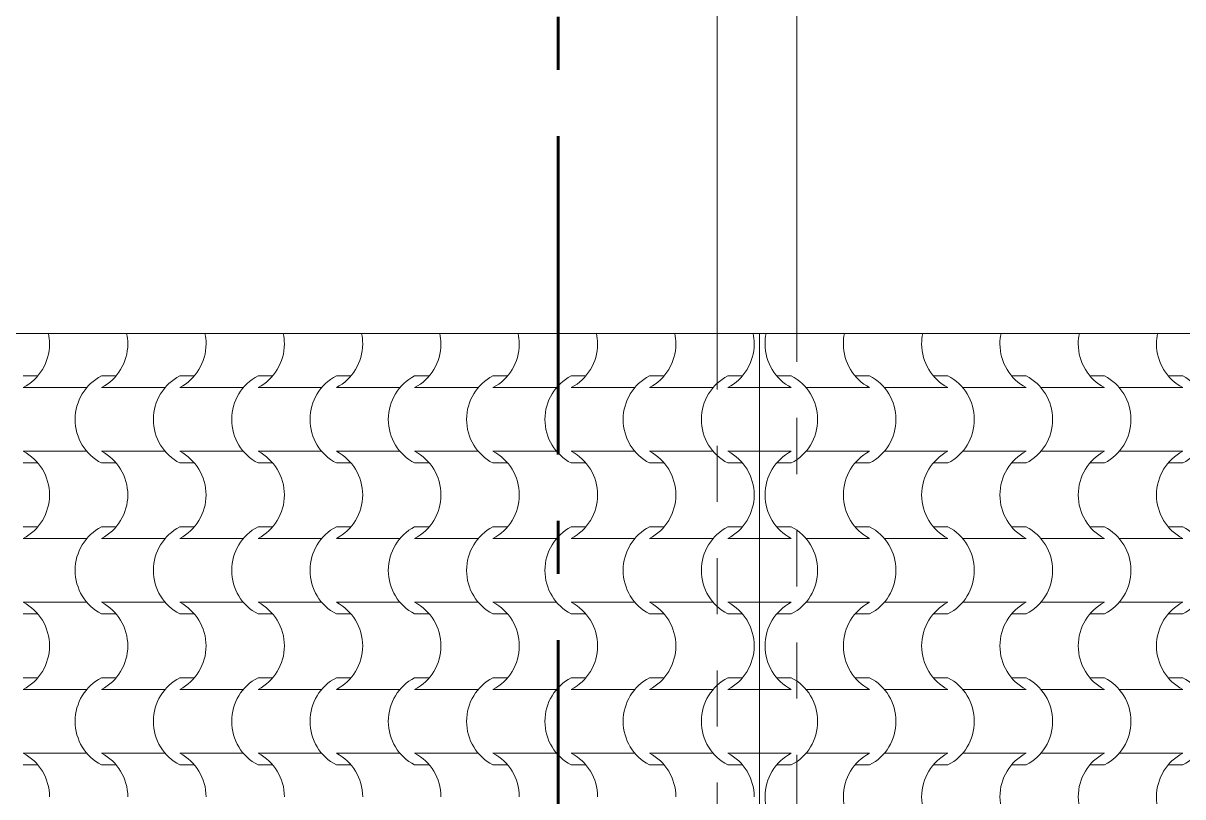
# Model space of a CAD drawing. Header units: metres. Extents: x -41 to 412, y -15 to 25.
# Drawn here: x 135.941 to 138.128, y 17.034 to 18.492 of the extents above; entities that cross this region are included whole.
import ezdxf

# ---------------------------------------------------------------- set-up
doc = ezdxf.new("R2010")
doc.units = ezdxf.units.M
doc.header["$MEASUREMENT"] = 0
doc.linetypes.add('Dashed', pattern=[0.211667, 0.105833, -0.105833])
doc.linetypes.add('Linea punta', pattern=[0.85, 0.6, -0.125, 0, -0.125])
for name, color, linetype in [('2D Drafting - General', 7, 'Continuous'), ('Marker - Section', 7, 'Continuous'), ('Shell - Roof', 7, 'Continuous')]:
    doc.layers.add(name, color=color, linetype=linetype)

# ---------------------------------------------------------------- blocks, each defined once
blk = doc.blocks.new('*X47', base_point=(152.192, 0))
at = {"layer": 'Shell - Roof', "color": 23, "linetype": 'Continuous', "lineweight": 13, "true_color": 0xbf8080}
for p, q in [((135.9686, 17.8269), (135.9411, 17.8269)), ((136.1162, 17.8269), (136.0887, 17.8269)), ((136.2639, 17.8269), (136.2363, 17.8269)), ((136.4115, 17.8269), (136.384, 17.8269)), ((136.5591, 17.8269), (136.5316, 17.8269)), ((136.7068, 17.8269), (136.6792, 17.8269)), ((136.8544, 17.8269), (136.8269, 17.8269)), ((137.002, 17.8269), (136.9745, 17.8269)), ((137.1497, 17.8269), (137.1221, 17.8269)), ((137.2973, 17.8269), (137.2698, 17.8269)), ((136.0009, 17.8049), (135.9411, 17.8049)), ((136.0608, 17.8049), (136.0009, 17.8049)), ((136.1486, 17.8049), (136.0887, 17.8049)), ((136.2085, 17.8049), (136.1486, 17.8049)), ((136.2962, 17.8049), (136.2363, 17.8049)), ((136.3561, 17.8049), (136.2962, 17.8049)), ((136.4438, 17.8049), (136.384, 17.8049)), ((136.5037, 17.8049), (136.4438, 17.8049)), ((136.5915, 17.8049), (136.5316, 17.8049)), ((136.6514, 17.8049), (136.5915, 17.8049)), ((136.7391, 17.8049), (136.6792, 17.8049)), ((136.799, 17.8049), (136.7391, 17.8049)), ((136.8867, 17.8049), (136.8269, 17.8049)), ((136.9466, 17.8049), (136.8867, 17.8049)), ((137.0344, 17.8049), (136.9745, 17.8049)), ((137.0943, 17.8049), (137.0344, 17.8049)), ((137.182, 17.8049), (137.1221, 17.8049)), ((137.2419, 17.8049), (137.182, 17.8049)), ((137.3296, 17.8049), (137.2698, 17.8049)), ((136.0009, 17.6847), (135.9411, 17.6847)), ((136.0608, 17.6847), (136.0009, 17.6847)), ((136.1486, 17.6847), (136.0887, 17.6847)), ((136.2085, 17.6847), (136.1486, 17.6847)), ((136.2962, 17.6847), (136.2363, 17.6847)), ((136.3561, 17.6847), (136.2962, 17.6847)), ((136.4438, 17.6847), (136.384, 17.6847)), ((136.5037, 17.6847), (136.4438, 17.6847)), ((136.5915, 17.6847), (136.5316, 17.6847)), ((136.6514, 17.6847), (136.5915, 17.6847)), ((136.7391, 17.6847), (136.6792, 17.6847)), ((136.799, 17.6847), (136.7391, 17.6847)), ((136.8867, 17.6847), (136.8269, 17.6847)), ((136.9466, 17.6847), (136.8867, 17.6847)), ((137.0344, 17.6847), (136.9745, 17.6847)), ((137.0943, 17.6847), (137.0344, 17.6847)), ((137.182, 17.6847), (137.1221, 17.6847)), ((137.2419, 17.6847), (137.182, 17.6847)), ((137.3296, 17.6847), (137.2698, 17.6847)), ((135.9686, 17.6627), (135.9411, 17.6627)), ((136.1162, 17.6627), (136.0887, 17.6627)), ((136.2639, 17.6627), (136.2363, 17.6627)), ((136.4115, 17.6627), (136.384, 17.6627)), ((136.5591, 17.6627), (136.5316, 17.6627)), ((136.7068, 17.6627), (136.6792, 17.6627)), ((136.8544, 17.6627), (136.8269, 17.6627)), ((137.002, 17.6627), (136.9745, 17.6627)), ((137.1497, 17.6627), (137.1221, 17.6627)), ((137.2973, 17.6627), (137.2698, 17.6627)), ((135.9686, 17.5424), (135.9411, 17.5424)), ((136.1162, 17.5424), (136.0887, 17.5424)), ((136.2639, 17.5424), (136.2363, 17.5424)), ((136.4115, 17.5424), (136.384, 17.5424)), ((136.5591, 17.5424), (136.5316, 17.5424)), ((136.7068, 17.5424), (136.6792, 17.5424)), ((136.8544, 17.5424), (136.8269, 17.5424)), ((137.002, 17.5424), (136.9745, 17.5424)), ((137.1497, 17.5424), (137.1221, 17.5424)), ((137.2973, 17.5424), (137.2698, 17.5424)), ((136.0009, 17.5204), (135.9411, 17.5204)), ((136.0608, 17.5204), (136.0009, 17.5204)), ((136.1486, 17.5204), (136.0887, 17.5204)), ((136.2085, 17.5204), (136.1486, 17.5204)), ((136.2962, 17.5204), (136.2363, 17.5204)), ((136.3561, 17.5204), (136.2962, 17.5204)), ((136.4438, 17.5204), (136.384, 17.5204)), ((136.5037, 17.5204), (136.4438, 17.5204)), ((136.5915, 17.5204), (136.5316, 17.5204)), ((136.6514, 17.5204), (136.5915, 17.5204)), ((136.7391, 17.5204), (136.6792, 17.5204)), ((136.799, 17.5204), (136.7391, 17.5204)), ((136.8867, 17.5204), (136.8269, 17.5204)), ((136.9466, 17.5204), (136.8867, 17.5204)), ((137.0344, 17.5204), (136.9745, 17.5204)), ((137.0943, 17.5204), (137.0344, 17.5204)), ((137.182, 17.5204), (137.1221, 17.5204)), ((137.2419, 17.5204), (137.182, 17.5204)), ((137.3296, 17.5204), (137.2698, 17.5204)), ((136.0009, 17.4002), (135.9411, 17.4002)), ((136.0608, 17.4002), (136.0009, 17.4002)), ((136.1486, 17.4002), (136.0887, 17.4002)), ((136.2085, 17.4002), (136.1486, 17.4002)), ((136.2962, 17.4002), (136.2363, 17.4002)), ((136.3561, 17.4002), (136.2962, 17.4002)), ((136.4438, 17.4002), (136.384, 17.4002)), ((136.5037, 17.4002), (136.4438, 17.4002)), ((136.5915, 17.4002), (136.5316, 17.4002)), ((136.6514, 17.4002), (136.5915, 17.4002)), ((136.7391, 17.4002), (136.6792, 17.4002)), ((136.799, 17.4002), (136.7391, 17.4002)), ((136.8867, 17.4002), (136.8269, 17.4002)), ((136.9466, 17.4002), (136.8867, 17.4002)), ((137.0344, 17.4002), (136.9745, 17.4002)), ((137.0943, 17.4002), (137.0344, 17.4002)), ((137.182, 17.4002), (137.1221, 17.4002)), ((137.2419, 17.4002), (137.182, 17.4002)), ((137.3296, 17.4002), (137.2698, 17.4002)), ((135.9686, 17.3782), (135.9411, 17.3782)), ((136.1162, 17.3782), (136.0887, 17.3782)), ((136.2639, 17.3782), (136.2363, 17.3782)), ((136.4115, 17.3782), (136.384, 17.3782)), ((136.5591, 17.3782), (136.5316, 17.3782)), ((136.7068, 17.3782), (136.6792, 17.3782)), ((136.8544, 17.3782), (136.8269, 17.3782)), ((137.002, 17.3782), (136.9745, 17.3782)), ((137.1497, 17.3782), (137.1221, 17.3782)), ((137.2973, 17.3782), (137.2698, 17.3782)), ((135.9686, 17.258), (135.9411, 17.258)), ((136.1162, 17.258), (136.0887, 17.258)), ((136.2639, 17.258), (136.2363, 17.258)), ((136.4115, 17.258), (136.384, 17.258)), ((136.5591, 17.258), (136.5316, 17.258)), ((136.7068, 17.258), (136.6792, 17.258)), ((136.8544, 17.258), (136.8269, 17.258)), ((137.002, 17.258), (136.9745, 17.258)), ((137.1497, 17.258), (137.1221, 17.258)), ((137.2973, 17.258), (137.2698, 17.258)), ((136.0009, 17.2359), (135.9411, 17.2359)), ((136.0608, 17.2359), (136.0009, 17.2359)), ((136.1486, 17.2359), (136.0887, 17.2359)), ((136.2085, 17.2359), (136.1486, 17.2359)), ((136.2962, 17.2359), (136.2363, 17.2359)), ((136.3561, 17.2359), (136.2962, 17.2359)), ((136.4438, 17.2359), (136.384, 17.2359)), ((136.5037, 17.2359), (136.4438, 17.2359)), ((136.5915, 17.2359), (136.5316, 17.2359)), ((136.6514, 17.2359), (136.5915, 17.2359)), ((136.7391, 17.2359), (136.6792, 17.2359)), ((136.799, 17.2359), (136.7391, 17.2359)), ((136.8867, 17.2359), (136.8269, 17.2359)), ((136.9466, 17.2359), (136.8867, 17.2359)), ((137.0344, 17.2359), (136.9745, 17.2359)), ((137.0943, 17.2359), (137.0344, 17.2359)), ((137.182, 17.2359), (137.1221, 17.2359)), ((137.2419, 17.2359), (137.182, 17.2359)), ((137.3296, 17.2359), (137.2698, 17.2359)), ((136.0009, 17.1157), (135.9411, 17.1157)), ((136.0608, 17.1157), (136.0009, 17.1157)), ((136.1486, 17.1157), (136.0887, 17.1157)), ((136.2085, 17.1157), (136.1486, 17.1157)), ((136.2962, 17.1157), (136.2363, 17.1157)), ((136.3561, 17.1157), (136.2962, 17.1157)), ((136.4438, 17.1157), (136.384, 17.1157)), ((136.5037, 17.1157), (136.4438, 17.1157)), ((136.5915, 17.1157), (136.5316, 17.1157)), ((136.6514, 17.1157), (136.5915, 17.1157)), ((136.7391, 17.1157), (136.6792, 17.1157)), ((136.799, 17.1157), (136.7391, 17.1157)), ((136.8867, 17.1157), (136.8269, 17.1157)), ((136.9466, 17.1157), (136.8867, 17.1157)), ((137.0344, 17.1157), (136.9745, 17.1157)), ((137.0943, 17.1157), (137.0344, 17.1157)), ((137.182, 17.1157), (137.1221, 17.1157)), ((137.2419, 17.1157), (137.182, 17.1157)), ((137.3296, 17.1157), (137.2698, 17.1157)), ((135.9686, 17.0937), (135.9411, 17.0937)), ((136.1162, 17.0937), (136.0887, 17.0937)), ((136.2639, 17.0937), (136.2363, 17.0937)), ((136.4115, 17.0937), (136.384, 17.0937)), ((136.5591, 17.0937), (136.5316, 17.0937)), ((136.7068, 17.0937), (136.6792, 17.0937)), ((136.8544, 17.0937), (136.8269, 17.0937)), ((137.002, 17.0937), (136.9745, 17.0937)), ((137.1497, 17.0937), (137.1221, 17.0937)), ((137.2973, 17.0937), (137.2698, 17.0937))]:
    blk.add_line(p, q, dxfattribs=at)
for centre, major_axis, start_param, end_param in [((135.8999, 17.8873), (0, 0.0925), 3.612631, 4.709413), ((135.8999, 17.8868), (0, 0.0925), 4.715365, 4.932124), ((136.0475, 17.8873), (0, 0.0925), 3.612631, 4.709413), ((136.0475, 17.8868), (0, 0.0925), 4.715365, 4.932124), ((136.1951, 17.8873), (0, 0.0925), 3.612631, 4.709413), ((136.1951, 17.8868), (0, 0.0925), 4.715365, 4.932124), ((136.3428, 17.8873), (0, 0.0925), 3.612631, 4.709413), ((136.3428, 17.8868), (0, 0.0925), 4.715365, 4.932124), ((136.4904, 17.8873), (0, 0.0925), 3.612631, 4.709413), ((136.4904, 17.8868), (0, 0.0925), 4.715365, 4.932124), ((136.638, 17.8873), (0, 0.0925), 3.612631, 4.709413), ((136.638, 17.8868), (0, 0.0925), 4.715365, 4.932124), ((136.7857, 17.8873), (0, 0.0925), 3.612631, 4.709413), ((136.7857, 17.8868), (0, 0.0925), 4.715365, 4.932124), ((136.9333, 17.8873), (0, 0.0925), 3.612631, 4.709413), ((136.9333, 17.8868), (0, 0.0925), 4.715365, 4.932124), ((137.0809, 17.8873), (0, 0.0925), 3.612631, 4.709413), ((137.0809, 17.8868), (0, 0.0925), 4.715365, 4.932124), ((137.2286, 17.8873), (0, 0.0925), 3.612631, 4.709413), ((137.2286, 17.8868), (0, 0.0925), 4.715365, 4.932124), ((136.1293, 17.7448), (0, 0.0919), 0.466079, 2.675513), ((136.2769, 17.7448), (0, 0.0919), 0.466079, 2.675513), ((136.4245, 17.7448), (0, 0.0919), 0.466079, 2.675513), ((136.5722, 17.7448), (0, 0.0919), 0.466079, 2.675513), ((136.7198, 17.7448), (0, 0.0919), 0.466079, 2.675513), ((136.8674, 17.7448), (0, 0.0919), 0.466079, 2.675513), ((137.0151, 17.7448), (0, 0.0919), 0.466079, 2.675513), ((137.1627, 17.7448), (0, 0.0919), 0.466079, 2.675513), ((137.3103, 17.7448), (0, 0.0919), 0.466079, 2.675513), ((135.8999, 17.6023), (0, 0.0925), 4.715365, 5.812147), ((136.0475, 17.6023), (0, 0.0925), 4.715365, 5.812147), ((136.1951, 17.6023), (0, 0.0925), 4.715365, 5.812147), ((136.3428, 17.6023), (0, 0.0925), 4.715365, 5.812147), ((136.4904, 17.6023), (0, 0.0925), 4.715365, 5.812147), ((136.638, 17.6023), (0, 0.0925), 4.715365, 5.812147), ((136.7857, 17.6023), (0, 0.0925), 4.715365, 5.812147), ((136.9333, 17.6023), (0, 0.0925), 4.715365, 5.812147), ((137.0809, 17.6023), (0, 0.0925), 4.715365, 5.812147), ((137.2286, 17.6023), (0, 0.0925), 4.715365, 5.812147), ((135.8999, 17.6028), (0, 0.0925), 3.612631, 4.709413), ((136.0475, 17.6028), (0, 0.0925), 3.612631, 4.709413), ((136.1951, 17.6028), (0, 0.0925), 3.612631, 4.709413), ((136.3428, 17.6028), (0, 0.0925), 3.612631, 4.709413), ((136.4904, 17.6028), (0, 0.0925), 3.612631, 4.709413), ((136.638, 17.6028), (0, 0.0925), 3.612631, 4.709413), ((136.7857, 17.6028), (0, 0.0925), 3.612631, 4.709413), ((136.9333, 17.6028), (0, 0.0925), 3.612631, 4.709413), ((137.0809, 17.6028), (0, 0.0925), 3.612631, 4.709413), ((137.2286, 17.6028), (0, 0.0925), 3.612631, 4.709413), ((136.1293, 17.4603), (0, 0.0919), 0.466079, 2.675513), ((136.2769, 17.4603), (0, 0.0919), 0.466079, 2.675513), ((136.4245, 17.4603), (0, 0.0919), 0.466079, 2.675513), ((136.5722, 17.4603), (0, 0.0919), 0.466079, 2.675513), ((136.7198, 17.4603), (0, 0.0919), 0.466079, 2.675513), ((136.8674, 17.4603), (0, 0.0919), 0.466079, 2.675513), ((137.0151, 17.4603), (0, 0.0919), 0.466079, 2.675513), ((137.1627, 17.4603), (0, 0.0919), 0.466079, 2.675513), ((137.3103, 17.4603), (0, 0.0919), 0.466079, 2.675513), ((135.8999, 17.3178), (0, 0.0925), 4.715365, 5.812147), ((136.0475, 17.3178), (0, 0.0925), 4.715365, 5.812147), ((136.1951, 17.3178), (0, 0.0925), 4.715365, 5.812147), ((136.3428, 17.3178), (0, 0.0925), 4.715365, 5.812147), ((136.4904, 17.3178), (0, 0.0925), 4.715365, 5.812147), ((136.638, 17.3178), (0, 0.0925), 4.715365, 5.812147), ((136.7857, 17.3178), (0, 0.0925), 4.715365, 5.812147), ((136.9333, 17.3178), (0, 0.0925), 4.715365, 5.812147), ((137.0809, 17.3178), (0, 0.0925), 4.715365, 5.812147), ((137.2286, 17.3178), (0, 0.0925), 4.715365, 5.812147), ((135.8999, 17.3183), (0, 0.0925), 3.612631, 4.709413), ((136.0475, 17.3183), (0, 0.0925), 3.612631, 4.709413), ((136.1951, 17.3183), (0, 0.0925), 3.612631, 4.709413), ((136.3428, 17.3183), (0, 0.0925), 3.612631, 4.709413), ((136.4904, 17.3183), (0, 0.0925), 3.612631, 4.709413), ((136.638, 17.3183), (0, 0.0925), 3.612631, 4.709413), ((136.7857, 17.3183), (0, 0.0925), 3.612631, 4.709413), ((136.9333, 17.3183), (0, 0.0925), 3.612631, 4.709413), ((137.0809, 17.3183), (0, 0.0925), 3.612631, 4.709413), ((137.2286, 17.3183), (0, 0.0925), 3.612631, 4.709413), ((136.1293, 17.1758), (0, 0.0919), 0.466079, 2.675513), ((136.2769, 17.1758), (0, 0.0919), 0.466079, 2.675513), ((136.4245, 17.1758), (0, 0.0919), 0.466079, 2.675513), ((136.5722, 17.1758), (0, 0.0919), 0.466079, 2.675513), ((136.7198, 17.1758), (0, 0.0919), 0.466079, 2.675513), ((136.8674, 17.1758), (0, 0.0919), 0.466079, 2.675513), ((137.0151, 17.1758), (0, 0.0919), 0.466079, 2.675513), ((137.1627, 17.1758), (0, 0.0919), 0.466079, 2.675513), ((137.3103, 17.1758), (0, 0.0919), 0.466079, 2.675513), ((135.8999, 17.0333), (0, 0.0925), 4.715365, 5.812147), ((136.0475, 17.0333), (0, 0.0925), 4.715365, 5.812147), ((136.1951, 17.0333), (0, 0.0925), 4.715365, 5.812147), ((136.3428, 17.0333), (0, 0.0925), 4.715365, 5.812147), ((136.4904, 17.0333), (0, 0.0925), 4.715365, 5.812147), ((136.638, 17.0333), (0, 0.0925), 4.715365, 5.812147), ((136.7857, 17.0333), (0, 0.0925), 4.715365, 5.812147), ((136.9333, 17.0333), (0, 0.0925), 4.715365, 5.812147), ((137.0809, 17.0333), (0, 0.0925), 4.715365, 5.812147), ((137.2286, 17.0333), (0, 0.0925), 4.715365, 5.812147)]:
    blk.add_ellipse(centre, major_axis=major_axis, ratio=0.982018, start_param=start_param, end_param=end_param, dxfattribs=at)
blk = doc.blocks.new('*X48', base_point=(152.192, 0))
at = {"layer": 'Shell - Roof', "color": 23, "linetype": 'Continuous', "lineweight": 13, "true_color": 0xbf8080}
for p, q in [((137.362, 17.8269), (137.3895, 17.8269)), ((137.5096, 17.8269), (137.5371, 17.8269)), ((137.6573, 17.8269), (137.6848, 17.8269)), ((137.8049, 17.8269), (137.8324, 17.8269)), ((137.9525, 17.8269), (137.98, 17.8269)), ((138.1002, 17.8269), (138.1277, 17.8269)), ((137.3296, 17.8049), (137.3895, 17.8049)), ((137.4174, 17.8049), (137.4773, 17.8049)), ((137.4773, 17.8049), (137.5371, 17.8049)), ((137.565, 17.8049), (137.6249, 17.8049)), ((137.6249, 17.8049), (137.6848, 17.8049)), ((137.7127, 17.8049), (137.7725, 17.8049)), ((137.7725, 17.8049), (137.8324, 17.8049)), ((137.8603, 17.8049), (137.9202, 17.8049)), ((137.9202, 17.8049), (137.98, 17.8049)), ((138.0079, 17.8049), (138.0678, 17.8049)), ((138.0678, 17.8049), (138.1277, 17.8049)), ((137.3296, 17.6847), (137.3895, 17.6847)), ((137.4174, 17.6847), (137.4773, 17.6847)), ((137.4773, 17.6847), (137.5371, 17.6847)), ((137.565, 17.6847), (137.6249, 17.6847)), ((137.6249, 17.6847), (137.6848, 17.6847)), ((137.7127, 17.6847), (137.7725, 17.6847)), ((137.7725, 17.6847), (137.8324, 17.6847)), ((137.8603, 17.6847), (137.9202, 17.6847)), ((137.9202, 17.6847), (137.98, 17.6847)), ((138.0079, 17.6847), (138.0678, 17.6847)), ((138.0678, 17.6847), (138.1277, 17.6847)), ((137.362, 17.6627), (137.3895, 17.6627)), ((137.5096, 17.6627), (137.5371, 17.6627)), ((137.6573, 17.6627), (137.6848, 17.6627)), ((137.8049, 17.6627), (137.8324, 17.6627)), ((137.9525, 17.6627), (137.98, 17.6627)), ((138.1002, 17.6627), (138.1277, 17.6627)), ((137.362, 17.5424), (137.3895, 17.5424)), ((137.5096, 17.5424), (137.5371, 17.5424)), ((137.6573, 17.5424), (137.6848, 17.5424)), ((137.8049, 17.5424), (137.8324, 17.5424)), ((137.9525, 17.5424), (137.98, 17.5424)), ((138.1002, 17.5424), (138.1277, 17.5424)), ((137.3296, 17.5204), (137.3895, 17.5204)), ((137.4174, 17.5204), (137.4773, 17.5204)), ((137.4773, 17.5204), (137.5371, 17.5204)), ((137.565, 17.5204), (137.6249, 17.5204)), ((137.6249, 17.5204), (137.6848, 17.5204)), ((137.7127, 17.5204), (137.7725, 17.5204)), ((137.7725, 17.5204), (137.8324, 17.5204)), ((137.8603, 17.5204), (137.9202, 17.5204)), ((137.9202, 17.5204), (137.98, 17.5204)), ((138.0079, 17.5204), (138.0678, 17.5204)), ((138.0678, 17.5204), (138.1277, 17.5204)), ((137.3296, 17.4002), (137.3895, 17.4002)), ((137.4174, 17.4002), (137.4773, 17.4002)), ((137.4773, 17.4002), (137.5371, 17.4002)), ((137.565, 17.4002), (137.6249, 17.4002)), ((137.6249, 17.4002), (137.6848, 17.4002)), ((137.7127, 17.4002), (137.7725, 17.4002)), ((137.7725, 17.4002), (137.8324, 17.4002)), ((137.8603, 17.4002), (137.9202, 17.4002)), ((137.9202, 17.4002), (137.98, 17.4002)), ((138.0079, 17.4002), (138.0678, 17.4002)), ((138.0678, 17.4002), (138.1277, 17.4002)), ((137.362, 17.3782), (137.3895, 17.3782)), ((137.5096, 17.3782), (137.5371, 17.3782)), ((137.6573, 17.3782), (137.6848, 17.3782)), ((137.8049, 17.3782), (137.8324, 17.3782)), ((137.9525, 17.3782), (137.98, 17.3782)), ((138.1002, 17.3782), (138.1277, 17.3782)), ((137.362, 17.258), (137.3895, 17.258)), ((137.5096, 17.258), (137.5371, 17.258)), ((137.6573, 17.258), (137.6848, 17.258)), ((137.8049, 17.258), (137.8324, 17.258)), ((137.9525, 17.258), (137.98, 17.258)), ((138.1002, 17.258), (138.1277, 17.258)), ((137.3296, 17.2359), (137.3895, 17.2359)), ((137.4174, 17.2359), (137.4773, 17.2359)), ((137.4773, 17.2359), (137.5371, 17.2359)), ((137.565, 17.2359), (137.6249, 17.2359)), ((137.6249, 17.2359), (137.6848, 17.2359)), ((137.7127, 17.2359), (137.7725, 17.2359)), ((137.7725, 17.2359), (137.8324, 17.2359)), ((137.8603, 17.2359), (137.9202, 17.2359)), ((137.9202, 17.2359), (137.98, 17.2359)), ((138.0079, 17.2359), (138.0678, 17.2359)), ((138.0678, 17.2359), (138.1277, 17.2359)), ((137.3296, 17.1157), (137.3895, 17.1157)), ((137.4174, 17.1157), (137.4773, 17.1157)), ((137.4773, 17.1157), (137.5371, 17.1157)), ((137.565, 17.1157), (137.6249, 17.1157)), ((137.6249, 17.1157), (137.6848, 17.1157)), ((137.7127, 17.1157), (137.7725, 17.1157)), ((137.7725, 17.1157), (137.8324, 17.1157)), ((137.8603, 17.1157), (137.9202, 17.1157)), ((137.9202, 17.1157), (137.98, 17.1157)), ((138.0079, 17.1157), (138.0678, 17.1157)), ((138.0678, 17.1157), (138.1277, 17.1157)), ((137.362, 17.0937), (137.3895, 17.0937)), ((137.5096, 17.0937), (137.5371, 17.0937)), ((137.6573, 17.0937), (137.6848, 17.0937)), ((137.8049, 17.0937), (137.8324, 17.0937)), ((137.9525, 17.0937), (137.98, 17.0937)), ((138.1002, 17.0937), (138.1277, 17.0937))]:
    blk.add_line(p, q, dxfattribs=at)
for centre, major_axis, start_param, end_param in [((137.4307, 17.8868), (0, 0.0925), 1.351062, 1.56782), ((137.4307, 17.8873), (0, 0.0925), 1.573772, 2.670554), ((137.5784, 17.8868), (0, 0.0925), 1.351062, 1.56782), ((137.5784, 17.8873), (0, 0.0925), 1.573772, 2.670554), ((137.726, 17.8868), (0, 0.0925), 1.351062, 1.56782), ((137.726, 17.8873), (0, 0.0925), 1.573772, 2.670554), ((137.8736, 17.8868), (0, 0.0925), 1.351062, 1.56782), ((137.8736, 17.8873), (0, 0.0925), 1.573772, 2.670554), ((138.0213, 17.8868), (0, 0.0925), 1.351062, 1.56782), ((138.0213, 17.8873), (0, 0.0925), 1.573772, 2.670554), ((138.1689, 17.8868), (0, 0.0925), 1.351062, 1.56782), ((138.1689, 17.8873), (0, 0.0925), 1.573772, 2.670554), ((137.3489, 17.7448), (0, 0.0919), 3.607672, 5.817106), ((137.4966, 17.7448), (0, 0.0919), 3.607672, 5.817106), ((137.6442, 17.7448), (0, 0.0919), 3.607672, 5.817106), ((137.7918, 17.7448), (0, 0.0919), 3.607672, 5.817106), ((137.9395, 17.7448), (0, 0.0919), 3.607672, 5.817106), ((138.0871, 17.7448), (0, 0.0919), 3.607672, 5.817106), ((137.4307, 17.6023), (0, 0.0925), 0.471039, 1.56782), ((137.5784, 17.6023), (0, 0.0925), 0.471039, 1.56782), ((137.726, 17.6023), (0, 0.0925), 0.471039, 1.56782), ((137.8736, 17.6023), (0, 0.0925), 0.471039, 1.56782), ((138.0213, 17.6023), (0, 0.0925), 0.471039, 1.56782), ((138.1689, 17.6023), (0, 0.0925), 0.471039, 1.56782), ((137.4307, 17.6028), (0, 0.0925), 1.573772, 2.670554), ((137.5784, 17.6028), (0, 0.0925), 1.573772, 2.670554), ((137.726, 17.6028), (0, 0.0925), 1.573772, 2.670554), ((137.8736, 17.6028), (0, 0.0925), 1.573772, 2.670554), ((138.0213, 17.6028), (0, 0.0925), 1.573772, 2.670554), ((138.1689, 17.6028), (0, 0.0925), 1.573772, 2.670554), ((137.3489, 17.4603), (0, 0.0919), 3.607672, 5.817106), ((137.4966, 17.4603), (0, 0.0919), 3.607672, 5.817106), ((137.6442, 17.4603), (0, 0.0919), 3.607672, 5.817106), ((137.7918, 17.4603), (0, 0.0919), 3.607672, 5.817106), ((137.9395, 17.4603), (0, 0.0919), 3.607672, 5.817106), ((138.0871, 17.4603), (0, 0.0919), 3.607672, 5.817106), ((137.4307, 17.3178), (0, 0.0925), 0.471039, 1.56782), ((137.5784, 17.3178), (0, 0.0925), 0.471039, 1.56782), ((137.726, 17.3178), (0, 0.0925), 0.471039, 1.56782), ((137.8736, 17.3178), (0, 0.0925), 0.471039, 1.56782), ((138.0213, 17.3178), (0, 0.0925), 0.471039, 1.56782), ((138.1689, 17.3178), (0, 0.0925), 0.471039, 1.56782), ((137.4307, 17.3183), (0, 0.0925), 1.573772, 2.670554), ((137.5784, 17.3183), (0, 0.0925), 1.573772, 2.670554), ((137.726, 17.3183), (0, 0.0925), 1.573772, 2.670554), ((137.8736, 17.3183), (0, 0.0925), 1.573772, 2.670554), ((138.0213, 17.3183), (0, 0.0925), 1.573772, 2.670554), ((138.1689, 17.3183), (0, 0.0925), 1.573772, 2.670554), ((137.3489, 17.1758), (0, 0.0919), 3.607672, 5.817106), ((137.4966, 17.1758), (0, 0.0919), 3.607672, 5.817106), ((137.6442, 17.1758), (0, 0.0919), 3.607672, 5.817106), ((137.7918, 17.1758), (0, 0.0919), 3.607672, 5.817106), ((137.9395, 17.1758), (0, 0.0919), 3.607672, 5.817106), ((138.0871, 17.1758), (0, 0.0919), 3.607672, 5.817106), ((137.4307, 17.0333), (0, 0.0925), 0.471039, 1.56782), ((137.5784, 17.0333), (0, 0.0925), 0.471039, 1.56782), ((137.726, 17.0333), (0, 0.0925), 0.471039, 1.56782), ((137.8736, 17.0333), (0, 0.0925), 0.471039, 1.56782), ((138.0213, 17.0333), (0, 0.0925), 0.471039, 1.56782), ((138.1689, 17.0333), (0, 0.0925), 0.471039, 1.56782), ((137.4307, 17.0339), (0, 0.0925), 1.573772, 2.670554), ((137.5784, 17.0339), (0, 0.0925), 1.573772, 2.670554), ((137.726, 17.0339), (0, 0.0925), 1.573772, 2.670554), ((137.8736, 17.0339), (0, 0.0925), 1.573772, 2.670554), ((138.0213, 17.0339), (0, 0.0925), 1.573772, 2.670554), ((138.1689, 17.0339), (0, 0.0925), 1.573772, 2.670554)]:
    blk.add_ellipse(centre, major_axis=major_axis, ratio=0.982018, start_param=start_param, end_param=end_param, dxfattribs=at)

msp = doc.modelspace()

# ---------------------------------------------------------------- linework, layer by layer
at = {"layer": '2D Drafting - General', "color": 7, "linetype": 'Continuous', "lineweight": 13}
msp.add_lwpolyline([(137.3996, 17.9069), (137.3996, 20.0269), (132.3096, 19.9969), (132.3096, 17.9069), (132.4596, 17.9069), (132.4596, 19.8478), (137.2496, 19.876), (137.2496, 17.9069)], close=True, dxfattribs=at)
at = {"layer": '2D Drafting - General', "color": 7, "linetype": 'Dashed', "lineweight": 13}
msp.add_lwpolyline([(132.3096, 17.9069), (132.3096, 7.9569), (142.3496, 7.9569), (142.3496, 17.0069), (137.3996, 17.0069), (137.3996, 17.9069), (137.2496, 17.9069), (137.2496, 17.0069), (132.4596, 17.0069), (132.4596, 17.9069)], close=True, dxfattribs=at)
at = {"layer": 'Marker - Section', "color": 7, "linetype": 'Linea punta', "lineweight": 60}
msp.add_line((136.9496, 21.1286), (136.9496, 6.5569), dxfattribs=at)
at = {"layer": 'Shell - Roof', "color": 23, "linetype": 'Continuous', "lineweight": 13, "true_color": 0xbf8080, "flags": 128}
for points in [[(131.5096, 17.9069), (137.3296, 17.9069), (143.1496, 17.9069)], [(137.3296, 7.0569), (137.3296, 17.9069)]]:
    msp.add_lwpolyline(points, dxfattribs=at)

# ---------------------------------------------------------------- block references
at = {"layer": 'Shell - Roof', "color": 23, "linetype": 'Continuous', "lineweight": 13, "true_color": 0xbf8080}
for name in ['*X47', '*X48']:
    msp.add_blockref(name, (152.192, 0), dxfattribs=at)

doc.saveas('drawing.dxf')
